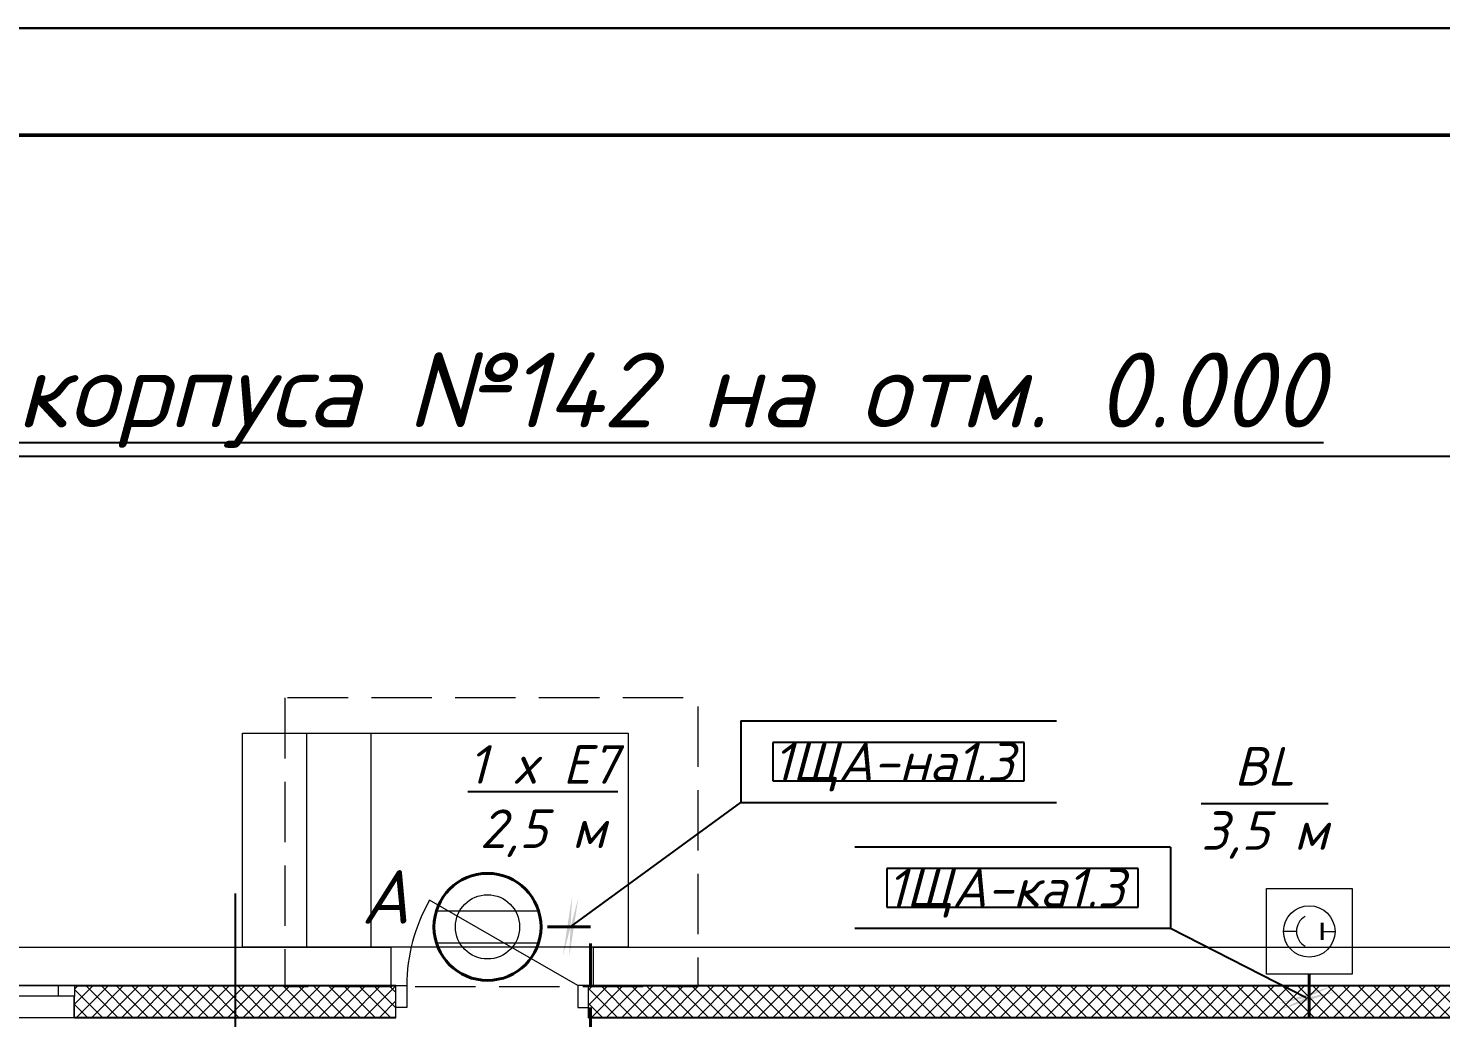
# Model space of a CAD drawing. Header units: millimetres. Extents: x 0 to 1293, y 0 to 420.
# Drawn here: x 388.5 to 454.5, y 373.8 to 420 of the extents above; entities that cross this region are included whole.
import ezdxf

# ---------------------------------------------------------------- set-up
doc = ezdxf.new("R2010")
doc.units = ezdxf.units.MM
for name, pattern in [('JIS_02_2.0', [3, 2, -1]), ('ГОСТ 2.303 5', [24, 20, -1.5, 1, -1.5]), ('СПКБ-0000-000-АР#001$0$Невидимая', [391.222223, 282.222223, -109])]:
    doc.linetypes.add(name, pattern=pattern)
for name, color, linetype in [('@000', 7, 'Continuous'), ('Viewport1ForCustomObjects_0', 7, 'Continuous'), ('Viewport2ForCustomObjects_0', 7, 'Continuous'), ('Рамка', 7, 'Continuous'), ('СПКБ-0000-000-АР#001$0$Двери ArchiCAD', 7, 'Continuous'), ('СПКБ-0000-000-АР#001$0$Оболочка - Крыша', 7, 'Continuous'), ('СПКБ-0000-000-АР#001$0$Окна ArchiCAD', 7, 'Continuous'), ('СПКБ-0000-000-АР#001$0$Перекрытие новые', 7, 'Continuous'), ('СПКБ-0000-000-АР#001$0$Стены', 7, 'Continuous'), ('Строительные оси', 7, 'Continuous'), ('ЭО_АВАРИЙНОЕ ОСВЕЩЕНИЕ', 7, 'Continuous'), ('ЭС', 7, 'Continuous')]:
    doc.layers.add(name, color=color, linetype=linetype)
for name, color, linetype, lineweight in [('СПКБ-0000-000-АР#001$0$Двери ArchiCAD_Ном._пера__2', 8, 'Continuous', 15), ('СПКБ-0000-000-АР#001$0$Линии_Ном._пера__20', 1, 'Continuous', 20), ('СПКБ-0000-000-АР#001$0$Оболочка - Крыша_Ном._пера__20', 1, 'Continuous', 20), ('СПКБ-0000-000-АР#001$0$Окна ArchiCAD_Ном._пера__6', 5, 'Continuous', 9), ('СПКБ-0000-000-АР#001$0$Перекрытие новые_Ном._пера__20', 1, 'Continuous', 20)]:
    doc.layers.add(name, color=color, linetype=linetype, lineweight=lineweight)
doc.layers.add('СПКБ-0000-000-АР#001$0$Окна ArchiCAD_Ном._пера__68', color=7, linetype='Continuous', lineweight=20, true_color=0xfd4435)
doc.layers.add('СПКБ-0000-000-АР#001$0$Стены_Ном._пера__68', color=7, linetype='Continuous', lineweight=20, true_color=0xfd4435)
doc.styles.add('1.8', font='isocpeui.ttf', dxfattribs={"height": 1.8})
doc.styles.add('2.5', font='isocpeui.ttf')
doc.styles.add('3.5', font='isocpeui.ttf', dxfattribs={"height": 3.5})
doc.styles.add('CustomTextStyle202', font='isocpeui.ttf', dxfattribs={"height": 1.8})
doc.styles.add('CustomTextStyle244', font='isocpeui.ttf', dxfattribs={"height": 1.8})
pattern_1 = [(45, (0, 0), (-35.35534, 35.35534), []), (135, (0, 0), (35.35534, 35.35534), [])]

# ---------------------------------------------------------------- blocks, each defined once
blk = doc.blocks.new('СПКБ-0000-000-АР#001$0$Перекрытие_19', base_point=(7877.5, 25635.7))
at = {"layer": 'СПКБ-0000-000-АР#001$0$Перекрытие новые_Ном._пера__20', "color": 1, "linetype": 'Continuous', "lineweight": 20, "flags": 128}
blk.add_lwpolyline([(7877.5, 25635.7), (6677.5, 25635.7), (6677.5, 26635.7), (7877.5, 26635.7)], close=True, dxfattribs=at)
blk = doc.blocks.new('СПКБ-0000-000-АР#001$0$Перекрытие_20', base_point=(7877.5, 25635.7))
at = {"layer": 'СПКБ-0000-000-АР#001$0$Перекрытие новые_Ном._пера__20', "color": 1, "linetype": 'Continuous', "lineweight": 20, "flags": 128}
blk.add_lwpolyline([(7877.5, 25635.7), (6377.5, 25635.7), (6377.5, 26635.7), (7877.5, 26635.7)], close=True, dxfattribs=at)
blk = doc.blocks.new('СПКБ-0000-000-АР#001$0$Перекрытие_21', base_point=(7877.5, 25635.7))
at = {"layer": 'СПКБ-0000-000-АР#001$0$Перекрытие новые_Ном._пера__20', "color": 1, "linetype": 'Continuous', "lineweight": 20, "flags": 128}
blk.add_lwpolyline([(7877.5, 25635.7), (6077.5, 25635.7), (6077.5, 26634.2), (7877.5, 26634.2)], close=True, dxfattribs=at)
blk = doc.blocks.new('СПКБ-0000-000-АР#001$0$Двустворчатое Окно 19')
at = {"layer": 'СПКБ-0000-000-АР#001$0$Окна ArchiCAD_Ном._пера__6', "color": 5, "linetype": 'Continuous', "lineweight": 9}
for p, q in [((-747, 100), (747, 100)), ((-750, 0), (-675, 0)), ((-675, 0), (-675, -50)), ((-675, 0), (-75, 0)), ((-75, -50), (-75, 0)), ((-75, 0), (0, 0)), ((0, 0), (75, 0)), ((75, 0), (75, -50)), ((75, 0), (675, 0)), ((675, -50), (675, 0)), ((675, 0), (750, 0)), ((-750, -50), (750, -50)), ((-675, -50), (-750, -50)), ((-75, -50), (-675, -50)), ((0, -50), (-75, -50)), ((75, -50), (0, -50)), ((675, -50), (75, -50)), ((750, -50), (675, -50))]:
    blk.add_line(p, q, dxfattribs=at)
at = {"layer": 'СПКБ-0000-000-АР#001$0$Окна ArchiCAD_Ном._пера__68', "color": 20, "linetype": 'Continuous', "lineweight": 20, "true_color": 0xfd4435}
for p, q in [((-750, -47), (-750, 0)), ((750, -47), (750, 0)), ((-750, -50), (-750, -47)), ((750, -50), (750, -47))]:
    blk.add_line(p, q, dxfattribs=at)
blk = doc.blocks.new('СПКБ-0000-000-АР#001$0$D1 Metal')
at = {"layer": 'СПКБ-0000-000-АР#001$0$Двери ArchiCAD_Ном._пера__2', "color": 8, "linetype": 'Continuous', "lineweight": 15}
for p, q in [((399.2, 0), (-292.2, 399.2)), ((-450, 0), (-399.2, 0)), ((-450, -101.6), (-450, 0)), ((-399.2, 0), (-399.2, -101.6)), ((450, 0), (399.2, 0)), ((399.2, 0), (399.2, -101.6)), ((450, -101.6), (450, 0)), ((-399.2, -101.6), (-450, -101.6)), ((399.2, -101.6), (450, -101.6))]:
    blk.add_line(p, q, dxfattribs=at)
blk.add_arc((399.2, 0), 798.4, 150, 180, dxfattribs=at)
blk = doc.blocks.new('СПКБ-0000-000-АР#001$0$Стена_1', base_point=(17892.7, 25306.1))
at = {"layer": 'СПКБ-0000-000-АР#001$0$Стены_Ном._пера__68', "linetype": 'Continuous', "lineweight": 20, "true_color": 0xfd4435}
for points in [[(5292.7, 25306.1), (5292.7, 25309.1), (5292.7, 25406.1), (5289.7, 25406.1), (5289.7, 25306.1)], [(5292.7, 25453.1), (6792.9, 25453.1), (6792.9, 25456.1), (5292.7, 25456.1)], [(18042.7, 25456.1), (7692.9, 25456.1), (7692.9, 25453.1), (18039.7, 25453.1)], [(5292.7, 25306.1), (6792.9, 25306.1), (6792.9, 25309.1), (5292.7, 25309.1)], [(7692.9, 25306.1), (17892.7, 25306.1), (17895.7, 25309.1), (7692.9, 25309.1)]]:
    blk.add_hatch(color=20, dxfattribs=at).paths.add_polyline_path(points)
h = blk.add_hatch(dxfattribs=at)
h.set_pattern_fill('СЕТКА_5X5_ДИАГОНАЛЬНАЯ', color=20, style=0, pattern_type=2)
h.set_pattern_definition(pattern_1)
h.paths.add_polyline_path([(5292.7, 25453.1), (5292.7, 25406.1), (5292.7, 25309.1), (6792.9, 25309.1), (6792.9, 25453.1)])
h = blk.add_hatch(dxfattribs=at)
h.set_pattern_fill('СЕТКА_5X5_ДИАГОНАЛЬНАЯ', color=20, style=0, pattern_type=2)
h.set_pattern_definition(pattern_1)
h.paths.add_polyline_path([(7692.9, 25309.1), (17895.7, 25309.1), (18039.7, 25453.1), (7692.9, 25453.1)])
at = {"layer": 'СПКБ-0000-000-АР#001$0$Стены_Ном._пера__68', "color": 20, "linetype": 'Continuous', "lineweight": 20, "true_color": 0xfd4435}
for p, q in [((5289.7, 25406.1), (5289.7, 25306.1)), ((5292.7, 25406.1), (5289.7, 25406.1)), ((5292.7, 25456.1), (5292.7, 25453.1)), ((6792.9, 25453.1), (5292.7, 25453.1)), ((5292.7, 25453.1), (5292.7, 25406.1)), ((5292.7, 25309.1), (5292.7, 25406.1)), ((6792.9, 25306.1), (6792.9, 25456.1)), ((7692.9, 25306.1), (7692.9, 25456.1)), ((18039.7, 25453.1), (7692.9, 25453.1)), ((5292.7, 25306.1), (5289.7, 25306.1)), ((5292.7, 25309.1), (6792.9, 25309.1)), ((7692.9, 25309.1), (17895.7, 25309.1))]:
    blk.add_line(p, q, dxfattribs=at)
at = {"layer": 'СПКБ-0000-000-АР#001$0$Стены_Ном._пера__68', "color": 20, "linetype": 'Continuous', "lineweight": 20, "true_color": 0xfd4435, "flags": 128}
for points in [[(6792.9, 25456.1), (5292.7, 25456.1)], [(18042.7, 25456.1), (7692.9, 25456.1)], [(5292.7, 25306.1), (6792.9, 25306.1)], [(7692.9, 25306.1), (17892.7, 25306.1)]]:
    blk.add_lwpolyline(points, dxfattribs=at)
at = {"layer": 'СПКБ-0000-000-АР#001$0$Двери ArchiCAD', "color": 8, "linetype": 'Continuous', "lineweight": 15, "zscale": 1000}
blk.add_blockref('СПКБ-0000-000-АР#001$0$D1 Metal', (7242.9, 25456.1), dxfattribs=at)
at = {"layer": 'СПКБ-0000-000-АР#001$0$Окна ArchiCAD', "color": 5, "linetype": 'Continuous', "lineweight": 9, "zscale": 1000, "rotation": 180}
blk.add_blockref('СПКБ-0000-000-АР#001$0$Двустворчатое Окно 19', (4542.7, 25406.1), dxfattribs=at)
blk = doc.blocks.new('СПКБ-0000-000-АР#001$0$Крыша_5', base_point=(6274.9, 26799.5))
at = {"layer": 'СПКБ-0000-000-АР#001$0$Оболочка - Крыша_Ном._пера__20', "color": 1, "linetype": 'СПКБ-0000-000-АР#001$0$Невидимая', "lineweight": 20, "flags": 128}
blk.add_lwpolyline([(6274.9, 26799.5), (6274.9, 25451.8), (8204.4, 25451.8), (8204.4, 26799.5)], close=True, dxfattribs=at)
blk = doc.blocks.new('*E595')
at = {"layer": 'СПКБ-0000-000-АР#001$0$Линии_Ном._пера__20', "color": 1, "linetype": 'Continuous', "lineweight": 20}
for p, q in [((95.723, 307), (344.02, 307)), ((344.02, 307), (344.02, 305.204)), ((353.468, 307), (459.25, 307)), ((353.468, 307), (353.468, 305.204))]:
    blk.add_line(p, q, dxfattribs=at)
at = {"layer": 'СПКБ-0000-000-АР#001$0$Оболочка - Крыша', "color": 1, "linetype": 'Continuous', "lineweight": 20, "xscale": 0.01, "yscale": 0.01, "zscale": 0.01}
blk.add_blockref('СПКБ-0000-000-АР#001$0$Крыша_5', (339.067, 318.638), dxfattribs=at)
at = {"layer": 'СПКБ-0000-000-АР#001$0$Перекрытие новые', "color": 1, "linetype": 'Continuous', "lineweight": 20, "xscale": 0.01, "yscale": 0.01, "zscale": 0.01}
for name in ['СПКБ-0000-000-АР#001$0$Перекрытие_21', 'СПКБ-0000-000-АР#001$0$Перекрытие_20', 'СПКБ-0000-000-АР#001$0$Перекрытие_19']:
    blk.add_blockref(name, (355.093, 307), dxfattribs=at)
at = {"layer": 'СПКБ-0000-000-АР#001$0$Стены', "color": 20, "lineweight": 20, "true_color": 0xfd4435, "xscale": 0.01, "yscale": 0.01, "zscale": 0.01}
blk.add_blockref('СПКБ-0000-000-АР#001$0$Стена_1', (455.245, 303.704), dxfattribs=at)
blk = doc.blocks.new('*E596')
at = {"layer": 'Строительные оси', "color": 3, "linetype": 'ГОСТ 2.303 5', "lineweight": 25}
blk.add_line((358.188, 318), (358.188, 14), dxfattribs=at)
at = {"layer": 'ЭО_АВАРИЙНОЕ ОСВЕЩЕНИЕ', "color": 1, "linetype": 'JIS_02_2.0', "lineweight": 40}
for p, q in [((374.768, 316.446), (372.465, 316.446)), ((374.768, 310.676), (374.768, 316.446)), ((408.339, 314.236), (408.339, 257.196))]:
    blk.add_line(p, q, dxfattribs=at)
at = {"layer": 'ЭО_АВАРИЙНОЕ ОСВЕЩЕНИЕ', "color": 7, "lineweight": 0}
for points in [[(413.095, 321.699, 0, 0, 0), (411.681, 320.285, 0.533, 0, 0), (410.738, 319.342, 0, 0, 0)], [(413.802, 320.992, 0, 0, 0), (412.388, 319.577, 0.533, 0, 0), (411.445, 318.635, 0, 0, 0)]]:
    blk.add_lwpolyline(points, format="xyseb", dxfattribs=at)
blk.add_lwpolyline([(406.339, 318.236), (410.339, 318.236), (410.339, 314.236), (406.339, 314.236)], close=True, dxfattribs=at)
for points in [[(367.58, 317.196), (372.35, 317.196)], [(407.739, 316.236), (407.139, 316.236)], [(408.939, 316.236), (409.539, 316.236)], [(367.58, 315.696), (372.35, 315.696)]]:
    blk.add_lwpolyline(points, dxfattribs=at)
at = {"layer": 'ЭО_АВАРИЙНОЕ ОСВЕЩЕНИЕ', "color": 1, "lineweight": 40}
blk.add_lwpolyline([(408.939, 315.836), (408.939, 316.636)], dxfattribs=at)
blk.add_circle((369.965, 316.446), 2.5, dxfattribs=at)
at = {"layer": 'ЭО_АВАРИЙНОЕ ОСВЕЩЕНИЕ', "color": 7, "lineweight": 0}
for centre, radius in [((369.965, 316.446), 1.5), ((408.339, 316.236), 1.2)]:
    blk.add_circle(centre, radius, dxfattribs=at)
blk.add_arc((408.539, 316.236), 0.8, 120, 240, dxfattribs=at)
blk = doc.blocks.new('CustomObjectsInViewport1_0')
at = {"layer": 'ЭО_АВАРИЙНОЕ ОСВЕЩЕНИЕ'}
for p, q in [((421.792, 387.648), (436.531, 387.648)), ((421.792, 387.648), (421.792, 383.848)), ((413.844, 378.032), (421.792, 383.848)), ((421.792, 383.848), (436.531, 383.848)), ((441.852, 381.757), (427.112, 381.757)), ((441.852, 381.757), (441.852, 377.957)), ((441.852, 377.957), (427.112, 377.957)), ((448.198, 374.723), (441.852, 377.957))]:
    blk.add_line(p, q, dxfattribs=at)
at = {"layer": 'ЭО_АВАРИЙНОЕ ОСВЕЩЕНИЕ', "color": 7, "true_color": 0xffffff}
for p, q in [((435.031, 386.648), (423.292, 386.648)), ((423.292, 386.648), (423.292, 384.848)), ((435.031, 384.848), (435.031, 386.648)), ((423.292, 384.848), (435.031, 384.848)), ((423.292, 384.848), (423.292, 384.848)), ((440.352, 380.757), (428.612, 380.757)), ((428.612, 380.757), (428.612, 378.957)), ((440.352, 378.957), (440.352, 380.757)), ((428.612, 378.957), (440.352, 378.957)), ((428.612, 378.957), (428.612, 378.957))]:
    blk.add_line(p, q, dxfattribs=at)
at = {"layer": 'ЭО_АВАРИЙНОЕ ОСВЕЩЕНИЕ'}
for points in [[(413.912, 379.452), (413.479, 376.657), (413.776, 376.611), (414.209, 379.406)], [(446.9, 374.143), (449.59, 375.017), (449.497, 375.302), (446.807, 374.428)]]:
    blk.add_solid(points, dxfattribs=at)
for s, style, p in [('1ЩА-на1.3', 'CustomTextStyle244', (423.292, 384.848)), ('1ЩА-ка1.3', 'CustomTextStyle202', (428.612, 378.957))]:
    blk.add_text(s, height=1.8, dxfattribs=dict(at, style=style)).set_placement(p)

msp = doc.modelspace()

# ---------------------------------------------------------------- linework, layer by layer
at = {"layer": 'Defpoints', "linetype": 'Continuous'}
msp.add_lwpolyline([(35, 56.586), (637.188, 56.586), (637.188, 400), (35, 400)], close=True, dxfattribs=at)
at = {"layer": 'Рамка', "lineweight": 30}
msp.add_lwpolyline([(891, 0), (0, 0), (0, 420), (891, 420)], close=True, dxfattribs=at)
at = {"layer": 'Рамка', "lineweight": 50}
msp.add_lwpolyline([(886, 5), (886, 415), (20, 415), (20, 5)], close=True, dxfattribs=at)

# ---------------------------------------------------------------- block references
at = {"layer": '@000', "color": 1, "linetype": 'JIS_02_2.0', "lineweight": 40}
msp.add_blockref('*E595', (61.438, 70.086), dxfattribs=at)
at = {"layer": 'Viewport1ForCustomObjects_0'}
msp.add_blockref('CustomObjectsInViewport1_0', (0, 0), dxfattribs=at)
at = {"layer": 'Viewport2ForCustomObjects_0'}
msp.add_blockref('*E596', (40, 61.586), dxfattribs=at)

# ---------------------------------------------------------------- texts
at = {"layer": 'ЭО_АВАРИЙНОЕ ОСВЕЩЕНИЕ', "char_height": 1.8, "attachment_point": 5, "style": '1.8'}
for s, insert in [('{\\L1 x Е7\\P}2,5 м', (412.551, 383.908)), ('BL\\P{\\O3,5 м}', (446.25, 383.822))]:
    msp.add_mtext(s, dxfattribs=dict(at, insert=insert))
at = {"layer": 'ЭО_АВАРИЙНОЕ ОСВЕЩЕНИЕ', "color": 1, "insert": (405.192, 379.431), "char_height": 2.5, "attachment_point": 5, "style": '2.5'}
msp.add_mtext('А', dxfattribs=at)
at = {"layer": 'ЭС', "insert": (344, 400.017), "char_height": 3.5, "attachment_point": 5, "style": '3.5'}
msp.add_mtext('{\\fISOCPEUR|b1|i1|c204|p34;\\LЭлектроосвещение. План прокладки групповой сети на 1-м этаже корпуса №142 на отм. 0.000\\P\\l(М 1:100)}', dxfattribs=at)

doc.saveas('drawing.dxf')
